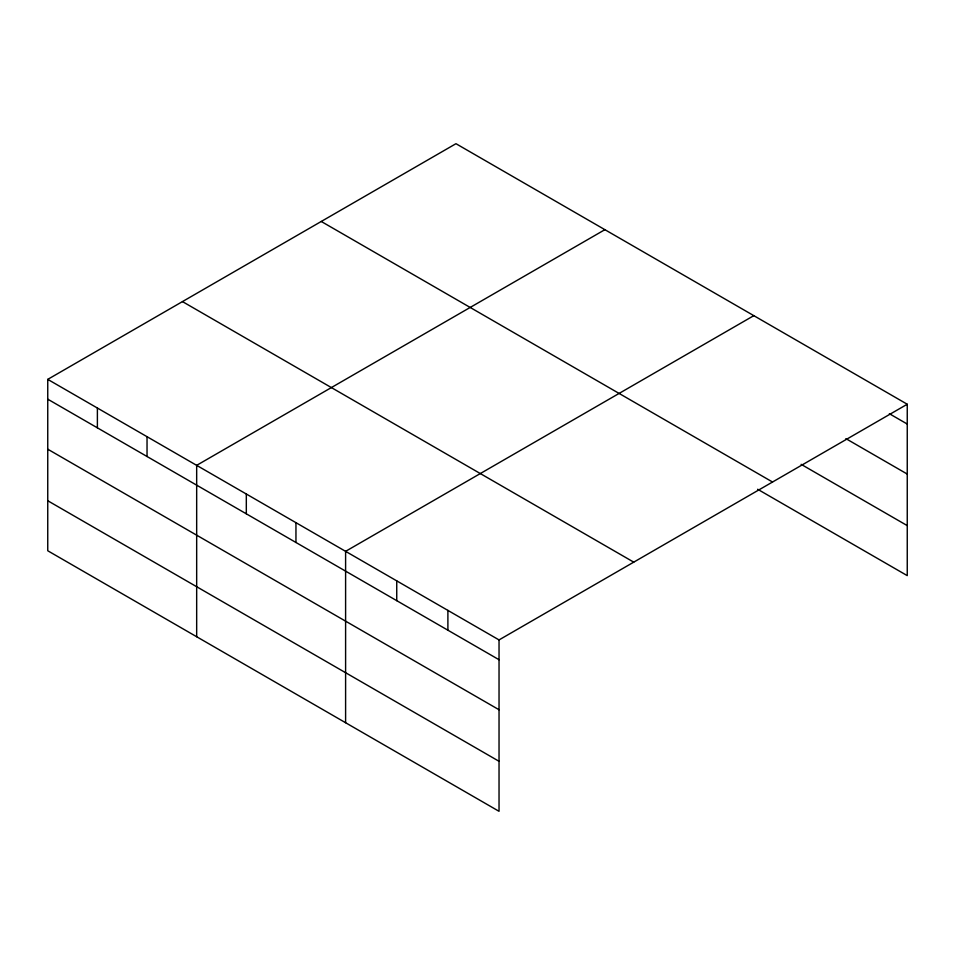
<?xml version="1.0" encoding="UTF-8"?>
<svg xmlns="http://www.w3.org/2000/svg" width="955" height="955" viewBox="0 0 955 955"><rect width="100%" height="100%" fill="white"/><g stroke="black" fill="none" stroke-linecap="round" stroke-linejoin="round"><path stroke-width="1.43" d="M47.75 379.374L499.035 639.922L499.035 811.308L47.75 550.76L47.75 379.374L455.965 143.692L907.25 404.24L907.25 575.626L757.649 489.258M604.885 229.678L196.67 465.348L196.67 636.734M753.817 315.651L345.603 551.333L345.603 722.72M499.035 639.922L907.25 404.24M889.344 413.706L907.25 424.044M845.879 438.632L907.25 474.062M801.126 464.333L907.25 525.608M321.25 221.465L772.535 482.012M182.465 301.601L633.75 562.149M47.75 399.178L499.035 659.726M47.75 449.196L499.035 709.744M47.75 500.742L499.035 761.29M447.895 610.388L447.895 630.193M396.743 580.867L396.743 600.671M295.954 522.672L295.954 542.476M246.318 494.01L246.318 513.814M147.034 436.698L147.034 456.502M97.386 408.036L97.386 427.84"/></g></svg>
